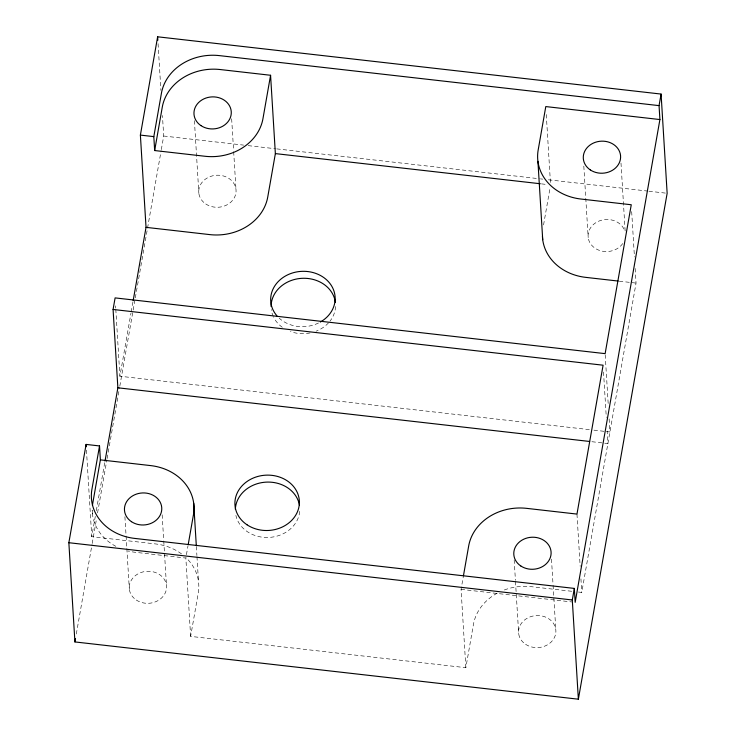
<?xml version="1.0" encoding="UTF-8"?>
<svg xmlns="http://www.w3.org/2000/svg" width="736" height="736" viewBox="0 0 736 736"><rect width="100%" height="100%" fill="white"/><g stroke="black" fill="none" stroke-linecap="round" stroke-linejoin="round"><path stroke-width="0.55" stroke-dasharray="3.68 2.76" d="M181.516 553.904A50.94 43.709 -3.5 0 0 155.517 543.932L91.742 536.682L95.303 516.378M96.296 510.738L104.806 462.236M589.361 429.631L119.904 376.234L130.99 313.076M131.183 311.944L132.968 301.797M76.314 634.009L92 544.603M92.202 543.472L96.572 518.567M97.566 512.909L106.895 459.715M107.097 458.583L119.609 387.283M119.812 386.152L135.102 299M135.304 297.868L161.12 150.742M161.322 149.61L163.705 136.022L162.444 115.497M186.429 554.714L187.993 545.818M497.269 593.161A50.94 43.709 -3.5 0 0 473.46 624.33L465.851 667.69L190.633 636.392L198.251 593.023A50.94 43.709 -3.5 0 0 185.831 557.511M465.851 667.69L461.067 589.361L463.211 577.125M543.554 224.94L550.188 187.137M578.404 592.038L581.762 592.416L636.051 283.093L635.15 268.336M163.705 136.022L243.616 145.112M248.179 145.636L275.577 148.746M276.727 148.884L539.286 178.747M540.436 178.876L542.717 179.133M548.421 179.786L647.744 191.084M648.885 191.213L667.147 193.292M541.448 183.871L547.152 184.524M619.27 281.18L636.051 283.093M593.924 430.155L605.351 431.452M606.492 431.581L609.923 431.977L609.022 417.211M591.9 441.72L607.89 443.541L607.126 431.048M571.697 591.275L531.42 586.693A50.94 43.709 -3.5 0 0 502.182 590.815M461.067 589.361L571.752 601.947M631.672 211.563L634.45 256.984M620.991 163.052L625.149 231.168M605.194 354.77L608.184 403.595M603.52 372.011L606.298 417.422M583.814 166.088L588.184 237.618M576.969 514.087L580.17 566.306M580.934 578.8L581.762 592.416M546.278 114.522L550.445 182.638M551.485 559.112L553.012 584.08M553.076 585.221L555.79 629.492M514.17 559.875L515.421 580.308M515.485 581.449L518.678 633.668M231.656 118.763L233.597 150.558M233.671 151.69L235.962 189.152M194.414 120.667L198.858 193.329M196.346 546.416L196.908 555.496M196.972 556.628L198.499 581.606M158.056 43.645L160.917 90.408M190.633 636.392L185.849 558.054L135.498 552.322A50.94 43.709 -3.5 0 1 127.926 550.951M162.15 514.823L163.677 539.801M163.751 540.932L166.456 585.212M115.598 305.845L115.736 308.117M115.8 309.249L119.904 376.234M124.908 516.727L126.022 534.888M126.086 536.029L126.785 547.382M126.85 548.513L129.352 589.389M92.248 510.37L92.515 514.657M86.452 450.11L91.742 536.682M299.718 511.354A32.264 27.683 -3.5 0 1 269.348 537.409A32.264 27.683 -3.5 0 1 235.879 515.421M335.561 306.507A32.264 27.683 -3.5 0 1 329.967 321.163M328.532 322.846A32.264 27.683 -3.5 0 1 316.066 331.209M310.049 332.957A32.264 27.683 -3.5 0 1 290.426 331.559M282.293 327.299A32.264 27.683 -3.5 0 1 273.764 317.51M273.314 316.563A32.264 27.683 -3.5 0 1 271.29 309.58M318.495 323.003A32.264 27.683 -3.5 0 1 279.257 318.219M622.73 243.552A18.676 16.026 -3.5 0 1 593.29 246.864A18.676 16.026 -3.5 0 1 597.715 221.637A18.676 16.026 -3.5 0 1 624.864 231.38M115.865 546.342A50.94 43.709 -3.5 0 1 92.193 510.094M136.261 600.015A18.676 16.026 -3.5 0 0 166.364 589.398A18.676 16.026 -3.5 0 0 141.091 572.479A18.676 16.026 -3.5 0 0 136.261 600.015M205.758 203.964A18.676 16.026 -3.5 0 0 235.87 193.338A18.676 16.026 -3.5 0 0 210.597 176.419A18.676 16.026 -3.5 0 0 205.758 203.964M525.587 644.304A18.676 16.026 -3.5 0 0 555.689 633.687A18.676 16.026 -3.5 0 0 530.417 616.759A18.676 16.026 -3.5 0 0 525.587 644.304"/><path stroke-width="1.1" d="M133.161 300.665L146.032 227.35L140.383 135.093L157.633 36.8L661.084 94.07L667.147 193.292L578.367 699.2L74.916 641.93L68.853 542.708L86.103 444.415L99.526 445.942L100.381 459.871L92.764 503.24A50.94 43.709 -3.5 0 0 92.442 505.503M105.009 461.113L117.87 387.798L113.077 309.46L115.11 297.896L605.13 353.639L631.258 204.755L580.916 199.033A50.94 43.709 -3.5 0 1 538.182 149.942L545.79 106.573L659.907 119.554L575.175 602.342L574.328 588.414L134.651 538.402A50.94 43.709 -3.5 0 1 91.917 489.311L99.526 445.942M154.661 150.549L162.27 107.18A50.94 43.709 -3.5 0 1 220.23 69.543L270.572 75.274L262.964 118.634A50.94 43.709 -3.5 0 1 205.004 156.271L154.661 150.549L153.815 136.62L161.423 93.251A50.94 43.709 -3.5 0 1 219.374 55.614L659.051 105.625L659.907 119.554M74.916 641.93L75.514 638.535M188.186 544.714L193.458 514.685A50.94 43.709 -3.5 0 0 150.724 465.603L100.381 459.871M270.572 75.274L275.365 153.603L267.757 196.972A50.94 43.709 -3.5 0 1 209.797 234.609L146.032 227.35M463.404 576.012L468.676 545.992A50.94 43.709 -3.5 0 1 526.626 508.355L576.969 514.087L603.097 365.203L113.077 309.46M578.367 699.2L572.295 599.978L574.328 588.414M659.051 105.625L661.084 94.07M140.383 135.093L153.815 136.62M275.365 153.603L540.298 183.742M618.148 281.051L585.7 277.362A50.94 43.709 -3.5 0 1 542.423 236.284M117.87 387.798L589.619 441.462M68.853 542.708L572.295 599.978M537.924 161.359L542.717 239.697M193.715 503.268L196.282 545.275M157.633 36.8L157.844 40.222M86.103 444.415L86.241 446.697M235.345 509.248A32.264 27.683 -3.5 0 1 265.779 482.154A32.264 27.683 -3.5 0 1 299.451 505.163M271.087 306.48A32.264 27.683 -3.5 0 1 301.539 278.346A32.264 27.683 -3.5 0 1 335.377 302.367M276.957 315.864A32.264 27.683 -3.5 0 1 284.335 276.662A32.264 27.683 -3.5 0 1 329.664 283.121A32.264 27.683 -3.5 0 1 320.316 322.046M247.02 524.786A32.264 27.683 -3.5 0 0 299.028 506.442A32.264 27.683 -3.5 0 0 255.374 477.222A32.264 27.683 -3.5 0 0 247.02 524.786M131.468 521.686A18.676 16.026 -3.5 0 0 161.57 511.06A18.676 16.026 -3.5 0 0 136.298 494.141A18.676 16.026 -3.5 0 0 131.468 521.686M520.794 565.966A18.676 16.026 -3.5 0 0 550.905 555.349A18.676 16.026 -3.5 0 0 525.633 538.43A18.676 16.026 -3.5 0 0 520.794 565.966M200.974 125.626A18.676 16.026 -3.5 0 0 231.076 115.009A18.676 16.026 -3.5 0 0 205.804 98.09A18.676 16.026 -3.5 0 0 200.974 125.626M590.3 169.915A18.676 16.026 -3.5 0 0 620.411 159.289A18.676 16.026 -3.5 0 0 595.139 142.37A18.676 16.026 -3.5 0 0 590.3 169.915"/></g></svg>
